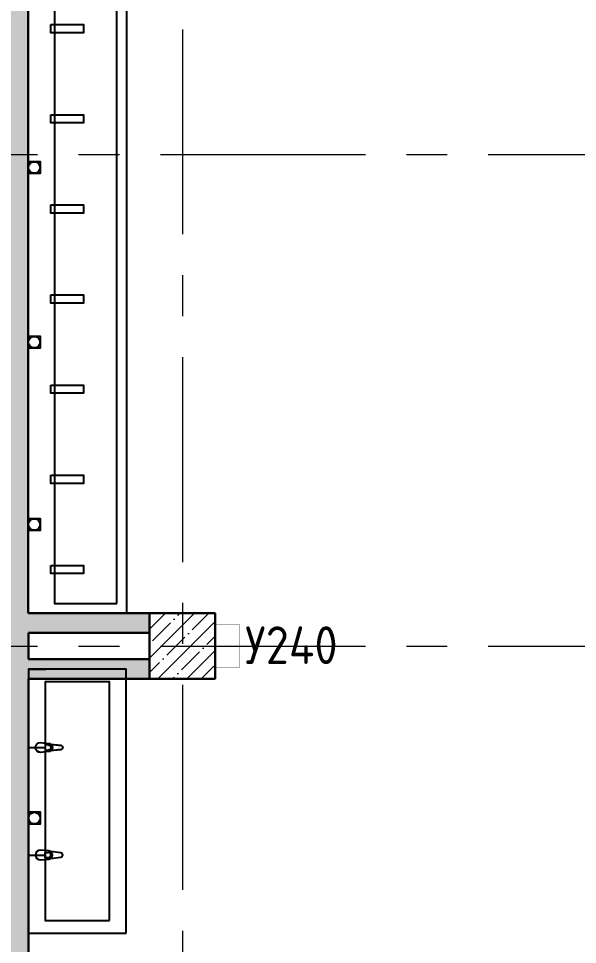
# Model space of a CAD drawing. Header units: millimetres. Extents: x -13407 to 8063098, y -2635 to 109271.
# Drawn here: x 10571 to 13980, y 55574 to 61224 of the extents above; entities that cross this region are included whole.
import ezdxf

# ---------------------------------------------------------------- set-up
doc = ezdxf.new("R2010")
doc.units = ezdxf.units.MM
doc.linetypes.add('CENTER', pattern=[2, 1.25, -0.25, 0.25, -0.25])
doc.layers.get('Defpoints').update_dxf_attribs({"color": 6})
for name, color, linetype, lineweight in [('АР_Колонны', 5, 'Continuous', 30), ('АР_Колонны Штрих', 250, 'Continuous', 5), ('АР_Оси', 193, 'Continuous', 9), ('АР_Перегородки газоблок', 165, 'Continuous', 30), ('АР_Перегородки газоблок_Штрих', 165, 'Continuous', 5), ('ТХ_ОСНОВНОЙ', 103, 'Continuous', 25)]:
    doc.layers.add(name, color=color, linetype=linetype, lineweight=lineweight)
for name, color, linetype in [('ТХ_дозаторы', 7, 'Continuous'), ('ТХ_обор_бытовое', 14, 'Continuous'), ('ТХ_сантехника', 253, 'Continuous')]:
    doc.layers.add(name, color=color, linetype=linetype)
doc.styles.add('ISOCPEUR_1', font='isocpeur.ttf', dxfattribs={"width": 0.9, "height": 250})

# ---------------------------------------------------------------- blocks, each defined once
blk = doc.blocks.new('смеситель короткий')
at = {"color": 253}
for p, q in [((42, 21), (0, 25)), ((24.9, 13.6), (39.8, 13.6)), ((24.9, -13.6), (24.9, 13.6)), ((104.4, 11.1), (51.5, 17.7)), ((0, -25), (42, -21)), ((39.8, -13.6), (24.9, -13.6)), ((51.5, -17.7), (104.4, -11.1))]:
    blk.add_line(p, q, dxfattribs=at)
for centre, major_axis, start_param, end_param in [((0, 0), (-17.7, 17.7), -0.785398, 2.356194), ((39.8, 0), (9.62, 9.62), 3.926991, 7.068583), ((40.1, 0), (-14.9, 14.9), -1.35736, -0.875625), ((40.1, 0), (14.9, 14.9), 4.498953, 6.496621), ((103, 0), (7.91, 7.91), 4.051589, 6.943986), ((40.1, 0), (14.9, 14.9), 4.017217, 4.498953)]:
    blk.add_ellipse(centre, major_axis=major_axis, ratio=1, start_param=start_param, end_param=end_param, dxfattribs=at)
blk = doc.blocks.new('раковина')
at = {"layer": 'ТХ_сантехника', "color": 253}
for p, q in [((968010.4, -23754), (968100, -23754)), ((968010.4, -24154), (968100, -24154)), ((968010.4, -24704), (968100, -24704))]:
    blk.add_line(p, q, dxfattribs=at)
for points in [[(968510.4, -25104), (968510.4, -23754), (968010.4, -23754), (968010.4, -25104)], [(968425.4, -25039), (968425.4, -23819), (968095.4, -23819), (968095.4, -25039)]]:
    blk.add_lwpolyline(points, close=True, dxfattribs=at)
at = {"layer": 'ТХ_сантехника', "color": 253, "ltscale": 100, "xscale": -1, "rotation": 180}
blk.add_blockref('смеситель короткий', (968072.1, -24154), dxfattribs=at)
at = {"layer": 'ТХ_сантехника', "color": 253}
blk.add_blockref('смеситель короткий', (968072.1, -24704), dxfattribs=at)
blk = doc.blocks.new('раковина столовая 2')
at = {"color": 253}
for points in [[(970111.9, -22806.1), (970111.9, -17235.9), (969511.9, -17235.9), (969511.9, -22806.1)], [(969571.9, -22746.1), (969571.9, -17314), (969951.9, -17314), (969951.9, -22746.1)], [(969974.7, -17564), (969774.7, -17564), (969774.7, -17614), (969974.7, -17614)], [(969974.7, -18114), (969774.7, -18114), (969774.7, -18164), (969974.7, -18164)], [(969974.7, -18664), (969774.7, -18664), (969774.7, -18714), (969974.7, -18714)], [(969974.7, -19214), (969774.7, -19214), (969774.7, -19264), (969974.7, -19264)], [(969974.7, -19764), (969774.7, -19764), (969774.7, -19814), (969974.7, -19814)], [(969974.7, -20314), (969774.7, -20314), (969774.7, -20364), (969974.7, -20364)], [(969974.7, -20864), (969774.7, -20864), (969774.7, -20914), (969974.7, -20914)], [(969974.7, -21414), (969774.7, -21414), (969774.7, -21464), (969974.7, -21464)], [(969974.7, -21964), (969774.7, -21964), (969774.7, -22014), (969974.7, -22014)], [(969974.7, -22514), (969774.7, -22514), (969774.7, -22564), (969974.7, -22564)]]:
    blk.add_lwpolyline(points, close=True, dxfattribs=at)
blk = doc.blocks.new('У240')
at = {"layer": 'ТХ_обор_бытовое', "color": 253, "lineweight": 0, "ltscale": 100, "transparency": 33554687, "const_width": 2}
blk.add_lwpolyline([(259065, 2931.5), (259065, 3191.5), (259215, 3191.5), (259215, 2931.5)], close=True, dxfattribs=at)
blk = doc.blocks.new('A$C500e89c7')
at = {"color": 253, "ltscale": 100}
blk.add_circle((-36.5, 37.3), 35.3, dxfattribs=at)
at = {"layer": 'ТХ_дозаторы', "color": 253, "ltscale": 100}
blk.add_lwpolyline([(-73, 74.7), (0, 74.7), (0, 0), (-73, 0)], close=True, dxfattribs=at)

msp = doc.modelspace()

# ---------------------------------------------------------------- hatches: boundary and pattern name
at = {"layer": 'АР_Колонны Штрих', "ltscale": 100}
h = msp.add_hatch(dxfattribs=at)
h.set_pattern_fill('ANSI35', color=253, scale=500)
h.set_pattern_definition([(45, (-945682.16, 97466.47), (-88.388348, 88.388348), []), (45, (-945593.77, 97466.47), (-88.388348, 88.388348), [156.25, -31.25, 0, -31.25])])
h.paths.add_polyline_path([(11769.9, 57595), (11369.9, 57595), (11369.9, 57195), (11769.9, 57195)])
at = {"layer": 'АР_Перегородки газоблок_Штрих', "ltscale": 100}
h = msp.add_hatch(dxfattribs=at)
h.set_pattern_fill('AR-CONC', color=253, scale=30)
h.set_pattern_definition([(50, (211803.85, -55205.68), (215.17805, -18.82564), [22.5, -247.5]), (355, (211803.85, -55205.68), (-41.6254, 225.65764), [18, -198]), (100.45144, (211821.79, -55207.25), (173.55265, 206.832), [19.12206, -210.34263]), (46.1842, (211803.85, -55145.68), (320.1724, -49.65578), [33.75, -371.25]), (96.63564, (211830.53, -55149.82), (280.3986, 292.2356), [28.6831, -315.51413]), (351.18416, (211803.85, -55145.68), (280.3986, 292.2356), [27, -297]), (21, (211833.85, -55160.68), (179.07212, -120.78567), [22.5, -247.5]), (326, (211833.85, -55160.68), (72.9946, 217.54501), [18, -198]), (71.45144, (211848.78, -55170.75), (252.06671, 96.75935), [19.12206, -210.34263]), (37.5, (211803.85, -55205.68), (3.647957, 99.868156), [0, -195.6, 0, -201, 0, -198.75]), (7.5, (211803.85, -55205.68), (78.92086, 118.323514), [0, -114.6, 0, -191.1, 0, -75.75]), (327.5, (211736.95, -55205.68), (160.14673, -6.766462), [0, -75, 0, -234, 0, -310.5]), (317.5, (211706.95, -55205.68), (174.95585, 30.031495), [0, -97.5, 0, -155.4, 0, -220.5])])
h.paths.add_polyline_path([(10630.1, 63165.2), (10630.3, 63195), (11369.9, 63195), (11369.9, 63315), (10510.5, 63315), (10510.5, 60758.9), (10510.5, 60758.9), (10511.1, 60421.9), (10510.5, 60421.9), (10510.5, 60395), (10630.1, 60395)])
h.paths.add_polyline_path([(10630.1, 60395), (10510.5, 60395), (10510.5, 59801.5), (10510.5, 57395), (10630.5, 57395), (10630.5, 57475), (11369.9, 57475), (11369.9, 57595), (11230.1, 57595), (11230.1, 57595), (10630.1, 57595)])
h.paths.add_polyline_path([(11369.9, 57315), (10630.5, 57315), (10630.5, 57395), (10510.5, 57395), (10510.5, 55496.9), (10630.5, 55496.9), (10630.5, 57195), (11369.9, 57195), (11369.9, 57195)])

# ---------------------------------------------------------------- linework, layer by layer
at = {"layer": 'АР_Колонны', "color": 253, "ltscale": 100}
msp.add_lwpolyline([(11369.9, 57595), (11769.9, 57595), (11769.9, 57195), (11369.9, 57195)], close=True, dxfattribs=at)
at = {"layer": 'АР_Оси', "color": 253, "linetype": 'CENTER', "ltscale": 1000}
for p, q in [((11569.9, 79157.5), (11569.9, 23425.1)), ((-12563.8, 60395), (70614.6, 60395)), ((-12563.8, 57395), (70614.6, 57395))]:
    msp.add_line(p, q, dxfattribs=at)
at = {"layer": 'АР_Перегородки газоблок', "color": 253, "ltscale": 100}
for points in [[(10630.3, 57595), (10630.3, 63195)], [(10630.5, 57595), (11369.9, 57595)], [(11369.9, 57475), (10630.5, 57475)], [(10630.5, 57475), (10630.5, 57315)], [(10630.5, 57315), (11369.9, 57315)], [(11369.9, 57195), (10630.5, 57195)], [(10630.5, 57195), (10630.5, 55496.9)]]:
    msp.add_lwpolyline(points, dxfattribs=at)

# ---------------------------------------------------------------- block references
at = {"layer": 'ТХ_дозаторы', "color": 253, "ltscale": 100}
for p in [(10703.3, 60277.4), (10703.3, 59211.6), (10703.3, 58099.2), (10703.6, 56307.7)]:
    msp.add_blockref('A$C500e89c7', p, dxfattribs=at)
at = {"layer": 'ТХ_ОСНОВНОЙ', "color": 253}
msp.add_blockref('У240', (-247295, 54333.4), dxfattribs=at)
at = {"layer": 'ТХ_сантехника', "color": 253, "xscale": -1}
for p in [(980742, 80401.1), (980742, 80401.1), (980742, 80401.1), (980742, 80401)]:
    msp.add_blockref('раковина столовая 2', p, dxfattribs=at)
at = {"layer": 'ТХ_сантехника', "color": 253, "xscale": 1.193395715199417, "yscale": 1.193395715199417, "zscale": 1.193395715199417}
for p in [(-1144588.7, 85601), (-1144588.7, 85601), (-1144588.7, 85601), (-1144588.7, 85600.9)]:
    msp.add_blockref('раковина', p, dxfattribs=at)

# ---------------------------------------------------------------- texts
at = {"layer": 'Defpoints', "color": 253, "style": 'ISOCPEUR_1', "width": 0.9}
msp.add_text('У240', height=230, dxfattribs=at).set_placement((11952.4, 57285))

doc.saveas('drawing.dxf')
